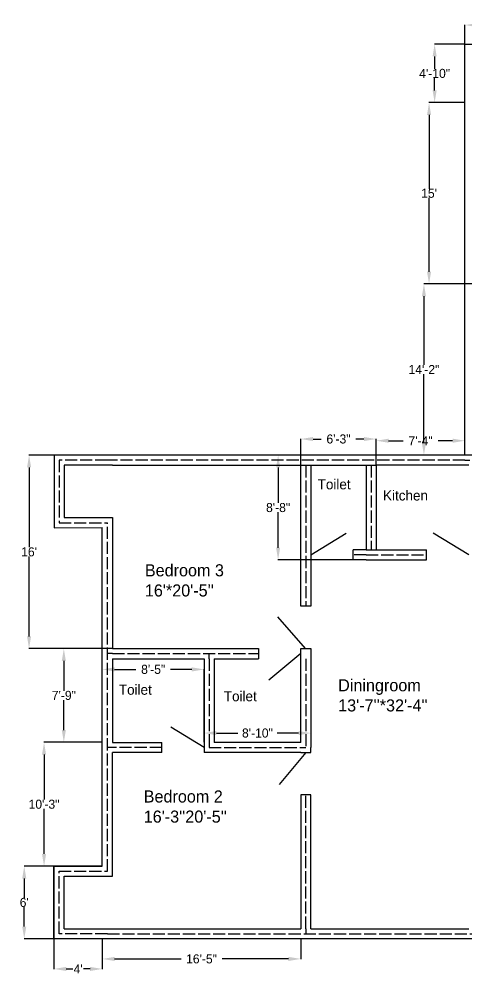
# Model space of a CAD drawing. Header units: inches. Extents: x 39 to 1095, y -16 to 1017.
# Drawn here: x 39 to 483, y 44 to 993 of the extents above; entities that cross this region are included whole.
import ezdxf

# ---------------------------------------------------------------- set-up
doc = ezdxf.new("R2010")
doc.units = ezdxf.units.IN
doc.header["$MEASUREMENT"] = 0
doc.linetypes.add('ACAD_ISO02W100', pattern=[15, 12, -3])
doc.dimstyles.get("Standard").update_dxf_attribs({"dimtxt": 9, "dimasz": 12.18, "dimexe": 0.18, "dimexo": 0.0625, "dimgap": 0.09, "dimtad": 0, "dimtih": 1, "dimtoh": 1, "dimdec": 0, "dimzin": 0, "dimdsep": 46, "dimlunit": 3, "dimtxsty": 'Standard', "dimcen": 0.09, "dimadec": 0, "dimazin": 0, "dimtfac": 1, "dimtdec": 0, "dimtofl": 0, "dimtmove": 0, "dimatfit": 3, "dimfxl": 1, "dimtolj": 1, "dimtzin": 0, "dimarcsym": 0})

# ---------------------------------------------------------------- blocks, each defined once
blk = doc.blocks.new('*D28')
at = {"color": 0, "lineweight": -2}
for p, q in [((121.14, 274.97), (121.14, 347.5)), ((133.32, 347.32), (154.33, 347.32)), ((210.02, 347.32), (189.01, 347.32)), ((222.2, 274.97), (222.2, 347.5))]:
    blk.add_line(p, q, dxfattribs=at)
at = {"color": 0}
for points in [[(133.32, 349.35), (133.32, 345.29), (121.14, 347.32)], [(210.02, 349.35), (210.02, 345.29), (222.2, 347.32)]]:
    blk.add_solid(points, dxfattribs=at)
at = {"layer": 'Defpoints', "color": 0}
for p in [(222.2, 347.32), (121.14, 274.91), (222.2, 274.91)]:
    blk.add_point(p, dxfattribs=at)
at = {"color": 0, "insert": (171.67, 347.32), "char_height": 9, "attachment_point": 5}
blk.add_mtext('\\A1;8\'-5"', dxfattribs=at)
blk = doc.blocks.new('*D30')
at = {"color": 0, "lineweight": -2}
for p, q in [((222.2, 347.26), (222.2, 283.94)), ((328.2, 347.26), (328.2, 283.94)), ((234.38, 284.12), (255.61, 284.12)), ((316.02, 284.12), (294.79, 284.12))]:
    blk.add_line(p, q, dxfattribs=at)
at = {"color": 0}
for points in [[(234.38, 286.15), (234.38, 282.09), (222.2, 284.12)], [(316.02, 286.15), (316.02, 282.09), (328.2, 284.12)]]:
    blk.add_solid(points, dxfattribs=at)
at = {"layer": 'Defpoints', "color": 0}
for p in [(222.2, 347.32), (328.2, 347.32), (328.2, 284.12)]:
    blk.add_point(p, dxfattribs=at)
at = {"color": 0, "insert": (275.2, 284.12), "char_height": 9, "attachment_point": 5}
blk.add_mtext('\\A1;8\'-10"', dxfattribs=at)
blk = doc.blocks.new('*D31')
at = {"color": 0, "lineweight": -2}
for p, q in [((126.14, 559.97), (48.22, 559.97)), ((48.4, 547.79), (48.4, 468.56)), ((48.4, 380.15), (48.4, 459.38)), ((131.14, 367.97), (48.22, 367.97))]:
    blk.add_line(p, q, dxfattribs=at)
at = {"color": 0}
for points in [[(46.37, 547.79), (50.43, 547.79), (48.4, 559.97)], [(46.37, 380.15), (50.43, 380.15), (48.4, 367.97)]]:
    blk.add_solid(points, dxfattribs=at)
at = {"layer": 'Defpoints', "color": 0}
for p in [(48.4, 559.97), (126.2, 559.97), (131.2, 367.97)]:
    blk.add_point(p, dxfattribs=at)
at = {"color": 0, "insert": (48.4, 463.97), "char_height": 9, "attachment_point": 5}
blk.add_mtext("\\A1;16'", dxfattribs=at)
blk = doc.blocks.new('*D33')
at = {"color": 0, "lineweight": -2}
for p, q in [((73.14, 79.84), (73.14, 49.78)), ((121.14, 79.78), (121.14, 49.78)), ((85.32, 49.96), (91.8, 49.96)), ((108.96, 49.96), (102.48, 49.96))]:
    blk.add_line(p, q, dxfattribs=at)
at = {"color": 0}
for points in [[(85.32, 51.99), (85.32, 47.93), (73.14, 49.96)], [(108.96, 51.99), (108.96, 47.93), (121.14, 49.96)]]:
    blk.add_solid(points, dxfattribs=at)
at = {"layer": 'Defpoints', "color": 0}
for p in [(73.14, 79.9), (121.14, 79.84), (121.14, 49.96)]:
    blk.add_point(p, dxfattribs=at)
at = {"color": 0, "insert": (97.14, 49.96), "char_height": 9, "attachment_point": 5}
blk.add_mtext("\\A1;4'", dxfattribs=at)
blk = doc.blocks.new('*D34')
at = {"color": 0, "lineweight": -2}
for p, q in [((121.08, 151.9), (43.44, 151.9)), ((43.62, 139.72), (43.62, 120.49)), ((43.62, 92.08), (43.62, 111.31)), ((121.08, 79.9), (43.44, 79.9))]:
    blk.add_line(p, q, dxfattribs=at)
at = {"color": 0}
for points in [[(41.59, 139.72), (45.65, 139.72), (43.62, 151.9)], [(41.59, 92.08), (45.65, 92.08), (43.62, 79.9)]]:
    blk.add_solid(points, dxfattribs=at)
at = {"layer": 'Defpoints', "color": 0}
for p in [(121.14, 151.9), (43.62, 79.9), (121.14, 79.9)]:
    blk.add_point(p, dxfattribs=at)
at = {"color": 0, "insert": (43.62, 115.9), "char_height": 9, "attachment_point": 5}
blk.add_mtext("\\A1;6'", dxfattribs=at)
blk = doc.blocks.new('*D35')
at = {"color": 0, "lineweight": -2}
for p, q in [((121.08, 274.97), (63.1, 274.97)), ((63.28, 262.79), (63.28, 218.03)), ((63.28, 164.08), (63.28, 208.85)), ((121.01, 151.9), (63.1, 151.9))]:
    blk.add_line(p, q, dxfattribs=at)
at = {"color": 0}
for points in [[(61.25, 262.79), (65.31, 262.79), (63.28, 274.97)], [(61.25, 164.08), (65.31, 164.08), (63.28, 151.9)]]:
    blk.add_solid(points, dxfattribs=at)
at = {"layer": 'Defpoints', "color": 0}
for p in [(63.28, 274.97), (121.14, 274.97), (121.08, 151.9)]:
    blk.add_point(p, dxfattribs=at)
at = {"color": 0, "insert": (63.28, 213.44), "char_height": 9, "attachment_point": 5}
blk.add_mtext('\\A1;10\'-3"', dxfattribs=at)
blk = doc.blocks.new('*D36')
at = {"color": 0, "lineweight": -2}
for p, q in [((121.08, 367.97), (82.75, 367.97)), ((82.93, 355.79), (82.93, 326.06)), ((82.93, 287.15), (82.93, 316.88)), ((121.01, 274.97), (82.75, 274.97))]:
    blk.add_line(p, q, dxfattribs=at)
at = {"color": 0}
for points in [[(80.9, 355.79), (84.96, 355.79), (82.93, 367.97)], [(80.9, 287.15), (84.96, 287.15), (82.93, 274.97)]]:
    blk.add_solid(points, dxfattribs=at)
at = {"layer": 'Defpoints', "color": 0}
for p in [(121.14, 367.97), (82.93, 274.97), (121.08, 274.97)]:
    blk.add_point(p, dxfattribs=at)
at = {"color": 0, "insert": (82.93, 321.47), "char_height": 9, "attachment_point": 5}
blk.add_mtext('\\A1;7\'-9"', dxfattribs=at)
blk = doc.blocks.new('*D37')
at = {"color": 0, "lineweight": -2}
for p, q in [((318.2, 550.03), (318.2, 576.2)), ((330.38, 576.02), (338.36, 576.02)), ((381.02, 576.02), (373.04, 576.02)), ((393.2, 550.03), (393.2, 576.2))]:
    blk.add_line(p, q, dxfattribs=at)
at = {"color": 0}
for points in [[(330.38, 578.05), (330.38, 573.99), (318.2, 576.02)], [(381.02, 578.05), (381.02, 573.99), (393.2, 576.02)]]:
    blk.add_solid(points, dxfattribs=at)
at = {"layer": 'Defpoints', "color": 0}
for p in [(393.2, 576.02), (318.2, 549.97), (393.2, 549.97)]:
    blk.add_point(p, dxfattribs=at)
at = {"color": 0, "insert": (355.7, 576.02), "char_height": 9, "attachment_point": 5}
blk.add_mtext('\\A1;6\'-3"', dxfattribs=at)
blk = doc.blocks.new('*D38')
at = {"color": 0, "lineweight": -2}
for p, q in [((393.2, 560.03), (393.2, 574.52)), ((405.38, 574.34), (419.86, 574.34)), ((469.02, 574.34), (454.54, 574.34)), ((481.2, 560.03), (481.2, 574.52))]:
    blk.add_line(p, q, dxfattribs=at)
at = {"color": 0}
for points in [[(405.38, 576.37), (405.38, 572.31), (393.2, 574.34)], [(469.02, 576.37), (469.02, 572.31), (481.2, 574.34)]]:
    blk.add_solid(points, dxfattribs=at)
at = {"layer": 'Defpoints', "color": 0}
for p in [(481.2, 574.34), (393.2, 559.97), (481.2, 559.97)]:
    blk.add_point(p, dxfattribs=at)
at = {"color": 0, "insert": (437.2, 574.34), "char_height": 9, "attachment_point": 5}
blk.add_mtext('\\A1;7\'-4"', dxfattribs=at)
blk = doc.blocks.new('*D40')
at = {"color": 0, "lineweight": -2}
for p, q in [((121.14, 79.72), (121.14, 59.72)), ((318.2, 79.72), (318.2, 59.72)), ((133.32, 59.9), (199.33, 59.9)), ((306.02, 59.9), (240.01, 59.9))]:
    blk.add_line(p, q, dxfattribs=at)
at = {"color": 0}
for points in [[(133.32, 61.93), (133.32, 57.87), (121.14, 59.9)], [(306.02, 61.93), (306.02, 57.87), (318.2, 59.9)]]:
    blk.add_solid(points, dxfattribs=at)
at = {"layer": 'Defpoints', "color": 0}
for p in [(121.14, 79.78), (318.2, 79.78), (318.2, 59.9)]:
    blk.add_point(p, dxfattribs=at)
at = {"color": 0, "insert": (219.67, 59.9), "char_height": 9, "attachment_point": 5}
blk.add_mtext('\\A1;16\'-5"', dxfattribs=at)
blk = doc.blocks.new('*D41')
at = {"color": 0, "lineweight": -2}
for p, q in [((370.14, 559.97), (295.56, 559.97)), ((295.74, 547.79), (295.74, 512.56)), ((295.74, 468.15), (295.74, 503.38)), ((370.14, 455.97), (295.56, 455.97))]:
    blk.add_line(p, q, dxfattribs=at)
at = {"color": 0}
for points in [[(293.71, 547.79), (297.77, 547.79), (295.74, 559.97)], [(293.71, 468.15), (297.77, 468.15), (295.74, 455.97)]]:
    blk.add_solid(points, dxfattribs=at)
at = {"layer": 'Defpoints', "color": 0}
for p in [(295.74, 559.97), (370.2, 559.97), (370.2, 455.97)]:
    blk.add_point(p, dxfattribs=at)
at = {"color": 0, "insert": (295.74, 507.97), "char_height": 9, "attachment_point": 5}
blk.add_mtext('\\A1;8\'-8"', dxfattribs=at)
blk = doc.blocks.new('*D47')
at = {"color": 0, "lineweight": -2}
for p, q in [((491.14, 729.97), (440.36, 729.97)), ((440.54, 717.79), (440.54, 649.59)), ((440.54, 572.21), (440.54, 640.41)), ((491.14, 560.03), (440.36, 560.03))]:
    blk.add_line(p, q, dxfattribs=at)
at = {"color": 0}
for points in [[(438.51, 717.79), (442.57, 717.79), (440.54, 729.97)], [(438.51, 572.21), (442.57, 572.21), (440.54, 560.03)]]:
    blk.add_solid(points, dxfattribs=at)
at = {"layer": 'Defpoints', "color": 0}
for p in [(491.2, 729.97), (440.54, 560.03), (491.2, 560.03)]:
    blk.add_point(p, dxfattribs=at)
at = {"color": 0, "insert": (440.54, 645), "char_height": 9, "attachment_point": 5}
blk.add_mtext('\\A1;14\'-2"', dxfattribs=at)
blk = doc.blocks.new('*D48')
at = {"color": 0, "lineweight": -2}
for p, q in [((481.14, 909.97), (445.46, 909.97)), ((445.64, 897.79), (445.64, 824.56)), ((445.64, 742.15), (445.64, 815.38)), ((481.14, 729.97), (445.46, 729.97))]:
    blk.add_line(p, q, dxfattribs=at)
at = {"color": 0}
for points in [[(443.61, 897.79), (447.67, 897.79), (445.64, 909.97)], [(443.61, 742.15), (447.67, 742.15), (445.64, 729.97)]]:
    blk.add_solid(points, dxfattribs=at)
at = {"layer": 'Defpoints', "color": 0}
for p in [(445.64, 909.97), (481.2, 909.97), (481.2, 729.97)]:
    blk.add_point(p, dxfattribs=at)
at = {"color": 0, "insert": (445.64, 819.97), "char_height": 9, "attachment_point": 5}
blk.add_mtext("\\A1;15'", dxfattribs=at)
blk = doc.blocks.new('*D49')
at = {"color": 0, "lineweight": -2}
for p, q in [((481.14, 967.97), (450.99, 967.97)), ((451.17, 955.79), (451.17, 943.56)), ((451.17, 922.15), (451.17, 934.38)), ((481.08, 909.97), (450.99, 909.97))]:
    blk.add_line(p, q, dxfattribs=at)
at = {"color": 0}
for points in [[(449.14, 955.79), (453.2, 955.79), (451.17, 967.97)], [(449.14, 922.15), (453.2, 922.15), (451.17, 909.97)]]:
    blk.add_solid(points, dxfattribs=at)
at = {"layer": 'Defpoints', "color": 0}
for p in [(481.2, 967.97), (451.17, 909.97), (481.14, 909.97)]:
    blk.add_point(p, dxfattribs=at)
at = {"color": 0, "insert": (451.17, 938.97), "char_height": 9, "attachment_point": 5}
blk.add_mtext('\\A1;4\'-10"', dxfattribs=at)
blk = doc.blocks.new('*D50')
at = {"color": 0, "lineweight": -2}
for p, q in [((481.2, 968.03), (481.2, 987.17)), ((493.38, 986.99), (511.86, 986.99)), ((541.02, 986.99), (522.54, 986.99)), ((553.2, 968.03), (553.2, 987.17))]:
    blk.add_line(p, q, dxfattribs=at)
at = {"color": 0}
for points in [[(493.38, 989.02), (493.38, 984.96), (481.2, 986.99)], [(541.02, 989.02), (541.02, 984.96), (553.2, 986.99)]]:
    blk.add_solid(points, dxfattribs=at)
at = {"layer": 'Defpoints', "color": 0}
for p in [(553.2, 986.99), (481.2, 967.97), (553.2, 967.97)]:
    blk.add_point(p, dxfattribs=at)
at = {"color": 0, "insert": (517.2, 986.99), "char_height": 9, "attachment_point": 5}
blk.add_mtext("\\A1;6'", dxfattribs=at)

msp = doc.modelspace()

# ---------------------------------------------------------------- linework, layer by layer
for p, q in [((481.2, 919.97), (481.2, 967.97)), ((481.2, 967.97), (553.2, 967.97)), ((481.2, 559.97), (481.2, 919.97)), ((121.2, 559.97), (73.2, 559.97)), ((73.2, 559.97), (73.2, 487.97)), ((481.2, 559.97), (121.2, 559.97)), ((131.2, 549.97), (83.2, 549.97)), ((83.2, 549.97), (83.2, 497.97)), ((131.2, 549.97), (318.2, 549.97)), ((318.2, 409.97), (318.2, 549.97)), ((318.2, 549.97), (393.2, 549.97)), ((328.2, 549.97), (383.2, 549.97)), ((328.2, 549.97), (328.2, 465.97)), ((383.2, 549.97), (383.2, 465.97)), ((393.2, 549.97), (393.2, 465.97)), ((485.2, 549.97), (393.2, 549.97)), ((83.2, 497.97), (131.2, 497.97)), ((131.2, 497.97), (131.2, 367.97)), ((73.2, 487.97), (121.14, 488.07)), ((121.14, 151.9), (121.14, 488.07)), ((328.2, 460.97), (363.35, 482.54)), ((485.2, 460.97), (449.68, 482.54)), ((328.2, 465.97), (328.2, 455.97)), ((383.2, 465.97), (370.2, 465.97)), ((370.2, 455.97), (370.2, 465.97)), ((383.2, 465.97), (443.2, 465.97)), ((443.2, 455.97), (443.2, 465.97)), ((328.2, 455.97), (328.2, 409.97)), ((383.2, 455.97), (370.2, 455.97)), ((383.2, 455.97), (443.2, 455.97)), ((328.2, 409.97), (318.2, 409.97)), ((322.84, 367.97), (295.31, 399.36)), ((131.2, 367.97), (276.2, 367.97)), ((227.2, 357.97), (227.2, 362.97)), ((276.2, 367.97), (276.2, 357.97)), ((318.2, 362.97), (286.41, 336.68)), ((318.2, 367.97), (328.2, 367.97)), ((318.2, 357.97), (318.2, 367.97)), ((328.2, 367.97), (328.2, 357.97)), ((131.2, 357.97), (131.2, 274.91)), ((131.2, 357.97), (222.2, 357.97)), ((222.2, 357.97), (222.2, 274.91)), ((227.2, 357.97), (227.2, 357.97)), ((232.2, 357.97), (232.2, 274.91)), ((232.2, 357.97), (276.2, 357.97)), ((318.2, 274.91), (318.2, 357.97)), ((328.2, 357.97), (328.2, 269.91)), ((328.2, 357.97), (328.2, 269.91)), ((131.2, 269.91), (126.12, 269.91)), ((131.2, 274.91), (180.2, 274.91)), ((180.2, 264.91), (180.2, 274.91)), ((222.2, 274.91), (222.2, 264.91)), ((227.2, 274.91), (227.2, 269.91)), ((318.2, 274.91), (232.2, 274.91)), ((328.2, 264.91), (328.2, 269.91)), ((131.2, 141.91), (131.2, 264.91)), ((180.2, 264.91), (131.2, 264.91)), ((318.2, 264.91), (222.2, 264.91)), ((323.2, 264.91), (296.77, 233.04)), ((318.2, 264.91), (328.2, 264.91)), ((318.2, 222.91), (318.2, 89.92)), ((328.2, 222.91), (318.2, 222.91)), ((328.2, 89.92), (328.2, 222.91)), ((73.14, 79.9), (73.14, 151.9)), ((73.14, 151.9), (121.14, 151.9)), ((73.14, 151.9), (73.14, 79.9)), ((83.2, 89.91), (83.2, 141.91)), ((83.2, 141.91), (131.2, 141.91)), ((83.2, 89.91), (318.2, 89.92)), ((328.2, 89.92), (485.2, 89.94)), ((437.2, 89.93), (437.2, 89.93)), ((121.14, 79.9), (73.14, 79.9)), ((605.2, 79.94), (121.14, 79.9))]:
    msp.add_line(p, q)
at = {"linetype": 'ACAD_ISO02W100'}
for p, q in [((126.2, 554.97), (78.2, 554.97)), ((78.2, 554.97), (78.2, 492.97)), ((481.2, 554.97), (126.2, 554.97)), ((481.2, 554.97), (486.2, 554.97)), ((323.2, 549.97), (323.2, 409.97)), ((388.2, 549.97), (388.2, 465.97)), ((78.2, 492.97), (126.2, 492.97)), ((126.2, 146.91), (126.2, 492.97)), ((383.2, 460.97), (370.2, 460.97)), ((383.2, 460.97), (443.2, 460.97)), ((131.2, 362.97), (126.2, 362.97)), ((131.2, 362.97), (276.2, 362.97)), ((227.2, 357.97), (227.2, 274.91)), ((323.2, 357.97), (323.2, 269.91)), ((180.2, 269.91), (131.2, 269.91)), ((227.2, 269.91), (318.2, 269.91)), ((318.2, 269.91), (323.2, 269.91)), ((323.2, 89.92), (323.2, 222.91)), ((78.2, 84.91), (78.2, 146.91)), ((78.2, 146.91), (126.2, 146.91)), ((323.2, 89.92), (323.2, 84.92)), ((126.2, 84.91), (78.2, 84.91)), ((126.2, 84.91), (605.2, 84.94))]:
    msp.add_line(p, q, dxfattribs=at)
at = {"color": 0}
msp.add_line((222.2, 269.91), (189.26, 289.88), dxfattribs=at)

# ---------------------------------------------------------------- texts
for s, height, p in [('Toilet', 10, (335.02, 526.07)), ('Kitchen', 10, (399.94, 515.01)), ('Bedroom 3', 12, (163.41, 439.71)), ("16'*20'-5''", 12, (163.41, 419.71)), ('Toilet', 10, (137.58, 322.16)), ('Diningroom', 12, (355.35, 325.59)), ('Toilet', 10, (241.82, 315.69)), ("13'-7''*32'-4''", 12, (355.35, 305.59)), ('Bedroom 2', 12, (162.25, 215.19)), ("16'-3''20'-5''", 12, (162.25, 195.19))]:
    msp.add_text(s, height=height).set_placement(p)

# ---------------------------------------------------------------- dimensions: what is measured, and where the dimension line sits
for base, p1, p2, picture, middle in [((553.2, 986.99), (481.2, 967.97), (553.2, 967.97), '*D50', (517.2, 986.99)), ((393.2, 576.02), (318.2, 549.97), (393.2, 549.97), '*D37', (355.7, 576.02)), ((481.2, 574.34), (393.2, 559.97), (481.2, 559.97), '*D38', (437.2, 574.34)), ((222.2, 347.32), (121.14, 274.91), (222.2, 274.91), '*D28', (171.67, 347.32)), ((328.2, 284.12), (222.2, 347.32), (328.2, 347.32), '*D30', (275.2, 284.12)), ((121.14, 49.96), (73.14, 79.9), (121.14, 79.84), '*D33', (97.14, 49.96)), ((318.2, 59.9), (121.14, 79.78), (318.2, 79.78), '*D40', (219.67, 59.9))]:
    dim = msp.add_linear_dim(base=base, p1=p1, p2=p2, dimstyle='Standard')
    dim.commit()
    dim.dimension.update_dxf_attribs({"geometry": picture, "text_midpoint": middle})
for base, p1, p2, picture, middle in [((451.17, 909.97), (481.2, 967.97), (481.14, 909.97), '*D49', (451.17, 938.97)), ((445.64, 909.97), (481.2, 729.97), (481.2, 909.97), '*D48', (445.64, 819.97)), ((440.54, 560.03), (491.2, 729.97), (491.2, 560.03), '*D47', (440.54, 645)), ((48.4, 559.97), (131.2, 367.97), (126.2, 559.97), '*D31', (48.4, 463.97)), ((82.93, 274.97), (121.14, 367.97), (121.08, 274.97), '*D36', (82.93, 321.47)), ((63.28, 274.97), (121.08, 151.9), (121.14, 274.97), '*D35', (63.28, 213.44)), ((43.62, 79.9), (121.14, 151.9), (121.14, 79.9), '*D34', (43.62, 115.9))]:
    dim = msp.add_linear_dim(base=base, p1=p1, p2=p2, angle=90, dimstyle='Standard')
    dim.commit()
    dim.dimension.update_dxf_attribs({"geometry": picture, "text_midpoint": middle})
dim = msp.add_aligned_dim(p1=(370.2, 455.97), p2=(370.2, 559.97), distance=74.47, dimstyle='Standard')
dim.commit()
dim.dimension.update_dxf_attribs({"geometry": '*D41', "text_midpoint": (295.74, 507.97)})

doc.saveas('drawing.dxf')
